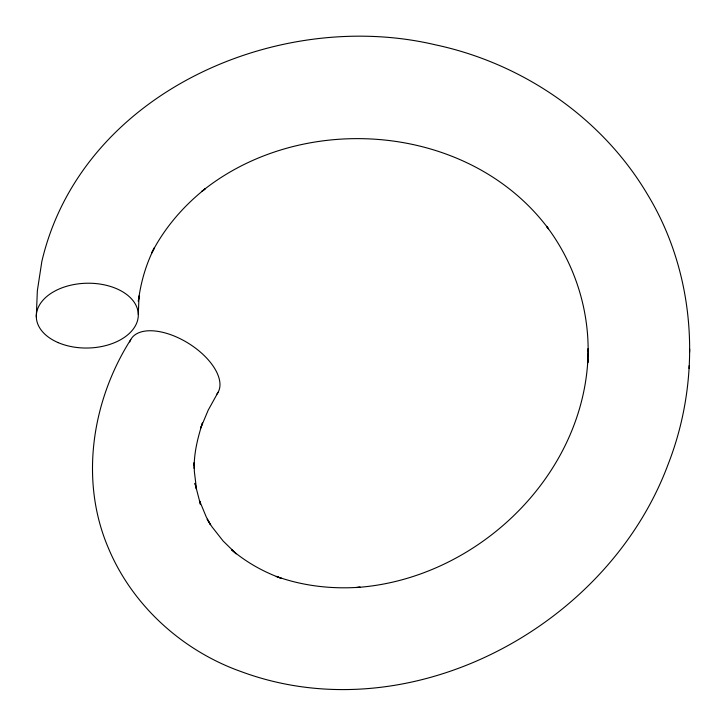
<?xml version="1.0" encoding="UTF-8"?>
<svg xmlns="http://www.w3.org/2000/svg" width="726" height="726" viewBox="0 0 726 726"><rect width="100%" height="100%" fill="white"/><g stroke="black" fill="none" stroke-linecap="round" stroke-linejoin="round"><path stroke-width="1.09" d="M194.024 468.424L194.205 462.489L194.359 471.492L196.492 489.242L194.967 483.353L200.43 504.298M588.133 351.484L587.779 362.755L588.232 348.525L588.133 351.484C588.487 306.699 573.667 262.059 546.605 226.367L548.448 228.781C469.432 122.993 302.669 109.998 201.81 191.428L205.095 188.887C183.197 206.32 164.493 228.009 151.698 252.984L154.375 247.829C145.881 264.5 140.681 282.704 138.367 301.245M130.798 339.523C91.984 400.57 79.433 480.267 108.301 547.885C132.368 605.62 182.498 650.832 241.214 671.632C408.593 733.587 607.154 628.09 668.111 464.35C702.096 377.447 696.307 274.8 647.556 194.541C602.054 117.63 522.593 63.398 435.573 44.858C276.806 7.287 81.049 93.881 41.854 261.405L37.344 290.763L36.3 316.863M689.6 352.237L689.7 349.279M689.092 368.499L689.192 365.632M138.294 314.412L139.038 295.954L138.33 301.272M194.178 465.384C194.45 450.855 198.089 436.698 202.472 422.931L200.875 427.487M587.878 359.896C581.335 479.496 474.151 579.584 356.312 587.525L360.169 587.216C331.855 589.276 303.032 586.018 276.261 576.399L281.488 578.413C263.32 571.807 246.196 562.233 231.476 549.655L236.249 553.829L223.136 541.015L211.974 526.804L207.173 519.226L210.486 524.744L206.248 516.921L199.459 500.532L200.476 504.479M200.558 428.394L208.19 410.181L218.109 392.258M129.736 341.928A51.011 26.563 31.9 0 1 187.426 342.69A51.011 26.563 31.9 0 1 216.602 394.445M58.216 342.636A51.011 32.398 -1.3 0 0 138.131 317.661A51.011 32.398 -1.3 0 0 65.549 286.616A51.011 32.398 -1.3 0 0 58.216 342.636"/></g></svg>
